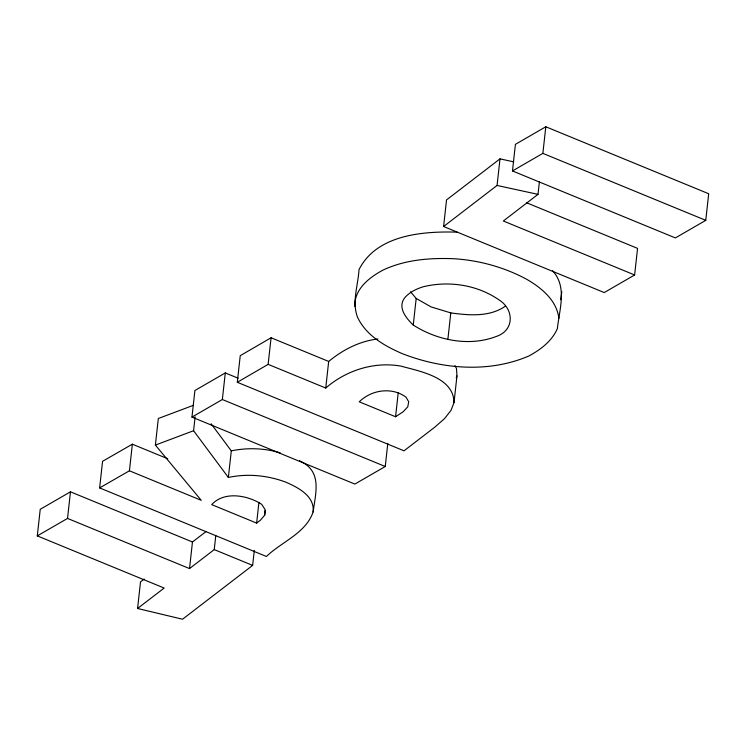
<?xml version="1.0" encoding="UTF-8"?>
<svg xmlns="http://www.w3.org/2000/svg" width="746" height="746" viewBox="0 0 746 746"><rect width="100%" height="100%" fill="white"/><g stroke="black" fill="none" stroke-linecap="round" stroke-linejoin="round"><path stroke-width="1.12" d="M264.681 515.188L265.138 509.658L261.678 504.315C247.532 495.176 224.22 490.868 211.705 504.622L256.633 523.095L260.457 520.158L264.681 515.188L265.184 510.562M254.302 550.362L252.642 565.393L182.537 619.227L137.572 608.484L164.176 588.053L37.3 535.889L40.237 509.294L70.469 491.828L192.468 541.988L206.194 531.441M37.3 535.889L67.532 518.423L70.469 491.828M299.472 460.72C322.253 471.118 315.922 491.511 313.106 511.98C305.841 533.306 281.522 541.81 266.425 556.488L99.628 487.912L102.566 461.317L132.359 444.196L167.738 458.743M99.628 487.912L129.422 470.791L132.359 444.196M129.422 470.791L201.252 500.324L155.382 445.092L158.32 418.497L193.335 405.339M137.572 608.484L140.509 581.889L144.183 579.073M387.799 443.376L385.253 466.502L354.863 484.079L191.964 417.098L194.902 390.512L225.292 372.935L238.151 378.222M313.106 511.98C314.952 496.025 297.98 487.436 285.671 482.103C267.478 475.295 247.411 473.384 228.36 477.449L193.578 430.731L195.107 416.855M67.532 518.423L189.531 568.583L192.468 541.988M191.964 417.098L222.355 399.52L225.292 372.935M189.531 568.583L214.242 549.606L215.771 535.731M454.985 365.661L456.505 368.617L456.953 375.947L454.025 402.542L451.032 410.328L444.588 418.562L434.704 427.244L404.015 450.817L237.303 382.278L240.24 355.683L271.078 337.761L328.678 361.446C342.768 349.837 359.553 341.081 377.877 339.001M228.36 477.449L231.297 450.854L211.118 423.765M237.303 382.278L268.14 364.356L271.078 337.761M256.633 523.095L258.927 502.282M268.14 364.356L325.741 388.041L328.678 361.446M552.59 270.751C567.492 287.005 559.369 309.31 557.365 328.65C551.9 341.127 540.719 349.529 529.082 355.889C489.05 373.214 442.285 369.223 402.336 353.669C384.47 345.939 365.96 335.42 357.427 317.013C351.767 301.636 358.117 285.401 359.003 269.642C376.581 234.738 422.674 231.101 457.214 232.146M395.566 416.753L403.176 411.764L407.773 406.803L408.705 401.777L406.02 397.152C391.902 386.717 371.433 389.757 359.255 401.814L395.566 416.753L398.252 392.471M413.247 325.032C406.318 318.402 397.515 307.893 404.388 298.176C409.153 292.367 416.044 289.038 423.075 286.809C448.71 280.505 477.048 284.73 498.934 299.836C514.078 309.198 514.721 330.198 496.472 336.39C469.281 346.909 437.268 340.446 413.247 325.032L416.184 298.447L410.524 291.789M526.713 202.809L637.56 248.381L634.622 274.976L604.232 292.553L443.6 226.514L446.537 199.919L499.997 158.861L513.649 161.835M447.861 339.495L450.798 312.9L431.123 306.932L416.184 298.447M443.6 226.514L497.06 185.456L499.997 158.861M512.474 170.946L515.411 144.351L545.802 126.773L708.7 193.746L705.763 220.34L675.372 237.918L512.474 170.946L542.864 153.368L705.763 220.34M634.622 274.976L503.326 220.993L538.006 194.361L539.414 181.642M542.864 153.368L545.802 126.773M354.77 306.317C354.294 289.084 369.307 277.363 383.118 270.043C405.246 259.617 430.153 257.743 454.277 258.741C479.454 260.391 504.193 267.227 526.452 279.153C541.344 287.732 556.647 300.125 558.885 318.309M560.638 299.761L561.822 291.714M456.207 377.896L456.953 375.947M325.741 388.041C346.191 370.324 374.044 361.39 400.91 366.109C419.97 371.387 453.661 377.206 454.025 402.542M505.21 306.289C489.376 317.236 468.842 315.362 450.798 312.9M155.382 445.092L193.578 430.731M231.297 450.854C247.448 447.553 264.522 448.02 280.3 452.897M497.06 185.456L538.006 194.361M222.355 399.52L385.253 466.502M214.242 549.606L252.642 565.393"/></g></svg>
